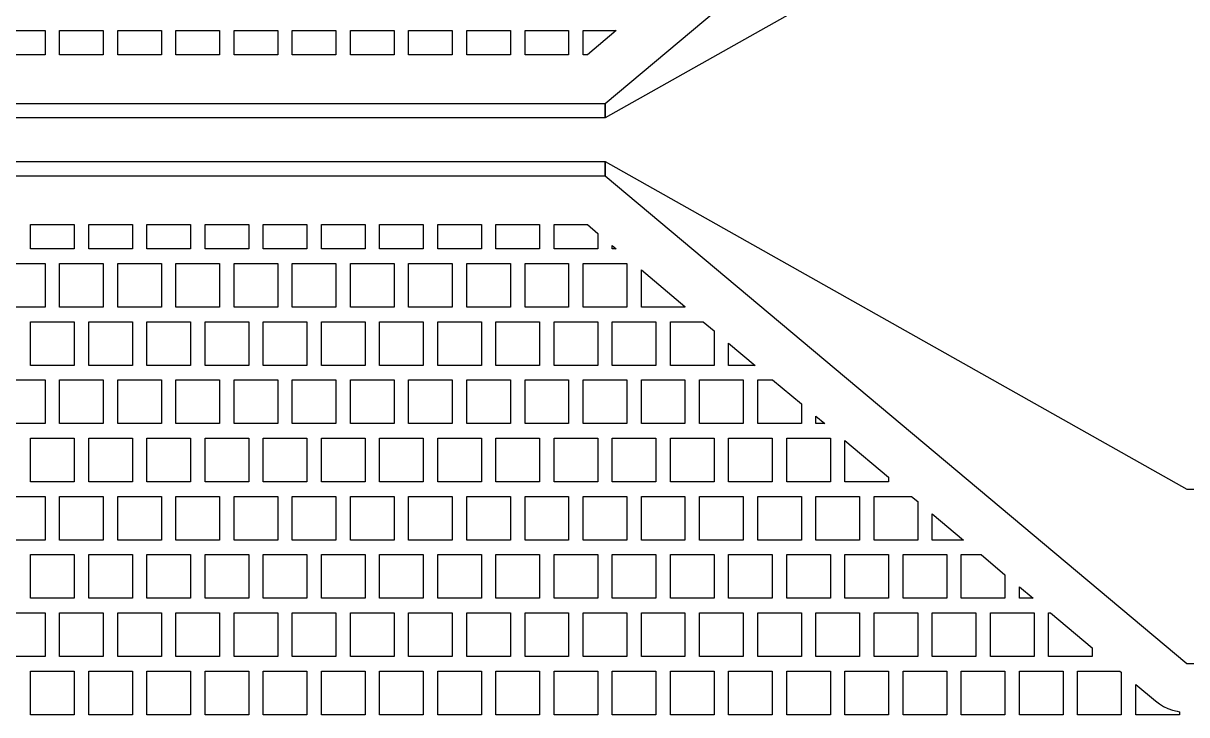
# Model space of a CAD drawing. Header units: metres. Extents: x 32 to 1978, y 32 to 1968.
# Drawn here: x 1250 to 1650, y 32.5 to 270 of the extents above; entities that cross this region are included whole.
import ezdxf

# ---------------------------------------------------------------- set-up
doc = ezdxf.new("R2010")
doc.units = ezdxf.units.M

msp = doc.modelspace()

# ---------------------------------------------------------------- linework, layer by layer
for points in [[(1450, 242.5), (1650, 410), (1950, 410), (1950, 50), (1650, 50), (1450, 217.5), (1450, 222.5), (1650, 110), (1890, 110), (1890, 350), (1650, 350), (1450, 237.5), (1450, 242.5), (1450, 242.5)], [(1242.5, 259.17), (1242.5, 267.5), (1257.5, 267.5), (1257.5, 259.17), (1242.5, 259.17), (1242.5, 259.17)], [(1262.5, 259.17), (1262.5, 267.5), (1277.5, 267.5), (1277.5, 259.17), (1262.5, 259.17), (1262.5, 259.17)], [(1282.5, 259.17), (1282.5, 267.5), (1297.5, 267.5), (1297.5, 259.17), (1282.5, 259.17), (1282.5, 259.17)], [(1302.5, 259.17), (1302.5, 267.5), (1317.5, 267.5), (1317.5, 259.17), (1302.5, 259.17), (1302.5, 259.17)], [(1322.5, 259.17), (1322.5, 267.5), (1337.5, 267.5), (1337.5, 259.17), (1322.5, 259.17), (1322.5, 259.17)], [(1342.5, 259.17), (1342.5, 267.5), (1357.5, 267.5), (1357.5, 259.17), (1342.5, 259.17), (1342.5, 259.17)], [(1362.5, 259.17), (1362.5, 267.5), (1377.5, 267.5), (1377.5, 259.17), (1362.5, 259.17), (1362.5, 259.17)], [(1382.5, 259.17), (1382.5, 267.5), (1397.5, 267.5), (1397.5, 259.17), (1382.5, 259.17), (1382.5, 259.17)], [(1402.5, 259.17), (1402.5, 267.5), (1417.5, 267.5), (1417.5, 259.17), (1402.5, 259.17), (1402.5, 259.17)], [(1422.5, 259.17), (1422.5, 267.5), (1437.5, 267.5), (1437.5, 259.17), (1422.5, 259.17), (1422.5, 259.17)], [(1442.5, 259.17), (1442.5, 267.5), (1453.89, 267.5), (1443.94, 259.17), (1442.5, 259.17), (1442.5, 259.17)], [(1450, 242.5), (1450, 237.5), (550, 237.5), (550, 242.5), (1450, 242.5), (1450, 242.5)], [(550, 217.5), (550, 222.5), (1450, 222.5), (1450, 217.5), (550, 217.5), (550, 217.5)], [(1252.5, 192.5), (1252.5, 200.83), (1267.5, 200.83), (1267.5, 192.5), (1252.5, 192.5), (1252.5, 192.5)], [(1252.5, 192.5), (1252.5, 200.83), (1267.5, 200.83), (1267.5, 192.5), (1252.5, 192.5), (1252.5, 192.5)], [(1252.5, 192.5), (1252.5, 200.83), (1267.5, 200.83), (1267.5, 192.5), (1252.5, 192.5), (1252.5, 192.5)], [(1272.5, 192.5), (1272.5, 200.83), (1287.5, 200.83), (1287.5, 192.5), (1272.5, 192.5), (1272.5, 192.5)], [(1272.5, 192.5), (1272.5, 200.83), (1287.5, 200.83), (1287.5, 192.5), (1272.5, 192.5), (1272.5, 192.5)], [(1272.5, 192.5), (1272.5, 200.83), (1287.5, 200.83), (1287.5, 192.5), (1272.5, 192.5), (1272.5, 192.5)], [(1292.5, 192.5), (1292.5, 200.83), (1307.5, 200.83), (1307.5, 192.5), (1292.5, 192.5), (1292.5, 192.5)], [(1292.5, 192.5), (1292.5, 200.83), (1307.5, 200.83), (1307.5, 192.5), (1292.5, 192.5), (1292.5, 192.5)], [(1292.5, 192.5), (1292.5, 200.83), (1307.5, 200.83), (1307.5, 192.5), (1292.5, 192.5), (1292.5, 192.5)], [(1312.5, 192.5), (1312.5, 200.83), (1327.5, 200.83), (1327.5, 192.5), (1312.5, 192.5), (1312.5, 192.5)], [(1312.5, 192.5), (1312.5, 200.83), (1327.5, 200.83), (1327.5, 192.5), (1312.5, 192.5), (1312.5, 192.5)], [(1312.5, 192.5), (1312.5, 200.83), (1327.5, 200.83), (1327.5, 192.5), (1312.5, 192.5), (1312.5, 192.5)], [(1332.5, 192.5), (1332.5, 200.83), (1347.5, 200.83), (1347.5, 192.5), (1332.5, 192.5), (1332.5, 192.5)], [(1332.5, 192.5), (1332.5, 200.83), (1347.5, 200.83), (1347.5, 192.5), (1332.5, 192.5), (1332.5, 192.5)], [(1332.5, 192.5), (1332.5, 200.83), (1347.5, 200.83), (1347.5, 192.5), (1332.5, 192.5), (1332.5, 192.5)], [(1352.5, 192.5), (1352.5, 200.83), (1367.5, 200.83), (1367.5, 192.5), (1352.5, 192.5), (1352.5, 192.5)], [(1352.5, 192.5), (1352.5, 200.83), (1367.5, 200.83), (1367.5, 192.5), (1352.5, 192.5), (1352.5, 192.5)], [(1352.5, 192.5), (1352.5, 200.83), (1367.5, 200.83), (1367.5, 192.5), (1352.5, 192.5), (1352.5, 192.5)], [(1372.5, 192.5), (1372.5, 200.83), (1387.5, 200.83), (1387.5, 192.5), (1372.5, 192.5), (1372.5, 192.5)], [(1372.5, 192.5), (1372.5, 200.83), (1387.5, 200.83), (1387.5, 192.5), (1372.5, 192.5), (1372.5, 192.5)], [(1372.5, 192.5), (1372.5, 200.83), (1387.5, 200.83), (1387.5, 192.5), (1372.5, 192.5), (1372.5, 192.5)], [(1392.5, 192.5), (1392.5, 200.83), (1407.5, 200.83), (1407.5, 192.5), (1392.5, 192.5), (1392.5, 192.5)], [(1392.5, 192.5), (1392.5, 200.83), (1407.5, 200.83), (1407.5, 192.5), (1392.5, 192.5), (1392.5, 192.5)], [(1392.5, 192.5), (1392.5, 200.83), (1407.5, 200.83), (1407.5, 192.5), (1392.5, 192.5), (1392.5, 192.5)], [(1412.5, 192.5), (1412.5, 200.83), (1427.5, 200.83), (1427.5, 192.5), (1412.5, 192.5), (1412.5, 192.5)], [(1412.5, 192.5), (1412.5, 200.83), (1427.5, 200.83), (1427.5, 192.5), (1412.5, 192.5), (1412.5, 192.5)], [(1412.5, 192.5), (1412.5, 200.83), (1427.5, 200.83), (1427.5, 192.5), (1412.5, 192.5), (1412.5, 192.5)], [(1432.5, 192.5), (1432.5, 200.83), (1443.94, 200.83), (1447.5, 197.85), (1447.5, 192.5), (1432.5, 192.5), (1432.5, 192.5)], [(1432.5, 192.5), (1432.5, 200.83), (1443.94, 200.83), (1447.5, 197.85), (1447.5, 192.5), (1432.5, 192.5), (1432.5, 192.5)], [(1432.5, 192.5), (1432.5, 200.83), (1443.94, 200.83), (1447.5, 197.85), (1447.5, 192.5), (1432.5, 192.5), (1432.5, 192.5)], [(1452.5, 192.5), (1452.5, 193.67), (1453.89, 192.5), (1452.5, 192.5), (1452.5, 192.5)], [(1452.5, 192.5), (1452.5, 193.67), (1453.89, 192.5), (1452.5, 192.5), (1452.5, 192.5)], [(1452.5, 192.5), (1452.5, 193.67), (1453.89, 192.5), (1452.5, 192.5), (1452.5, 192.5)], [(1452.5, 192.5), (1452.5, 193.67), (1453.89, 192.5), (1452.5, 192.5), (1452.5, 192.5)], [(1242.5, 172.5), (1242.5, 187.5), (1257.5, 187.5), (1257.5, 172.5), (1242.5, 172.5), (1242.5, 172.5)], [(1262.5, 172.5), (1262.5, 187.5), (1277.5, 187.5), (1277.5, 172.5), (1262.5, 172.5), (1262.5, 172.5)], [(1282.5, 172.5), (1282.5, 187.5), (1297.5, 187.5), (1297.5, 172.5), (1282.5, 172.5), (1282.5, 172.5)], [(1302.5, 172.5), (1302.5, 187.5), (1317.5, 187.5), (1317.5, 172.5), (1302.5, 172.5), (1302.5, 172.5)], [(1322.5, 172.5), (1322.5, 187.5), (1337.5, 187.5), (1337.5, 172.5), (1322.5, 172.5), (1322.5, 172.5)], [(1342.5, 172.5), (1342.5, 187.5), (1357.5, 187.5), (1357.5, 172.5), (1342.5, 172.5), (1342.5, 172.5)], [(1362.5, 172.5), (1362.5, 187.5), (1377.5, 187.5), (1377.5, 172.5), (1362.5, 172.5), (1362.5, 172.5)], [(1382.5, 172.5), (1382.5, 187.5), (1397.5, 187.5), (1397.5, 172.5), (1382.5, 172.5), (1382.5, 172.5)], [(1402.5, 172.5), (1402.5, 187.5), (1417.5, 187.5), (1417.5, 172.5), (1402.5, 172.5), (1402.5, 172.5)], [(1422.5, 172.5), (1422.5, 187.5), (1437.5, 187.5), (1437.5, 172.5), (1422.5, 172.5), (1422.5, 172.5)], [(1442.5, 172.5), (1442.5, 187.5), (1457.5, 187.5), (1457.5, 172.5), (1442.5, 172.5), (1442.5, 172.5)], [(1462.5, 172.5), (1462.5, 185.29), (1477.5, 172.73), (1477.5, 172.5), (1462.5, 172.5), (1462.5, 172.5)], [(1252.5, 152.5), (1252.5, 167.5), (1267.5, 167.5), (1267.5, 152.5), (1252.5, 152.5), (1252.5, 152.5)], [(1272.5, 152.5), (1272.5, 167.5), (1287.5, 167.5), (1287.5, 152.5), (1272.5, 152.5), (1272.5, 152.5)], [(1292.5, 152.5), (1292.5, 167.5), (1307.5, 167.5), (1307.5, 152.5), (1292.5, 152.5), (1292.5, 152.5)], [(1312.5, 152.5), (1312.5, 167.5), (1327.5, 167.5), (1327.5, 152.5), (1312.5, 152.5), (1312.5, 152.5)], [(1332.5, 152.5), (1332.5, 167.5), (1347.5, 167.5), (1347.5, 152.5), (1332.5, 152.5), (1332.5, 152.5)], [(1352.5, 152.5), (1352.5, 167.5), (1367.5, 167.5), (1367.5, 152.5), (1352.5, 152.5), (1352.5, 152.5)], [(1372.5, 152.5), (1372.5, 167.5), (1387.5, 167.5), (1387.5, 152.5), (1372.5, 152.5), (1372.5, 152.5)], [(1392.5, 152.5), (1392.5, 167.5), (1407.5, 167.5), (1407.5, 152.5), (1392.5, 152.5), (1392.5, 152.5)], [(1412.5, 152.5), (1412.5, 167.5), (1427.5, 167.5), (1427.5, 152.5), (1412.5, 152.5), (1412.5, 152.5)], [(1432.5, 152.5), (1432.5, 167.5), (1447.5, 167.5), (1447.5, 152.5), (1432.5, 152.5), (1432.5, 152.5)], [(1452.5, 152.5), (1452.5, 167.5), (1467.5, 167.5), (1467.5, 152.5), (1452.5, 152.5), (1452.5, 152.5)], [(1472.5, 152.5), (1472.5, 167.5), (1483.74, 167.5), (1487.5, 164.35), (1487.5, 152.5), (1472.5, 152.5), (1472.5, 152.5)], [(1472.5, 152.5), (1472.5, 167.5), (1483.74, 167.5), (1487.5, 164.35), (1487.5, 152.5), (1472.5, 152.5), (1472.5, 152.5)], [(1472.5, 152.5), (1472.5, 167.5), (1483.74, 167.5), (1487.5, 164.35), (1487.5, 152.5), (1472.5, 152.5), (1472.5, 152.5)], [(1472.5, 152.5), (1472.5, 167.5), (1483.74, 167.5), (1487.5, 164.35), (1487.5, 152.5), (1472.5, 152.5), (1472.5, 152.5)], [(1472.5, 152.5), (1472.5, 167.5), (1483.74, 167.5), (1487.5, 164.35), (1487.5, 152.5), (1472.5, 152.5), (1472.5, 152.5)], [(1472.5, 152.5), (1472.5, 167.5), (1483.74, 167.5), (1487.5, 164.35), (1487.5, 152.5), (1472.5, 152.5), (1472.5, 152.5)], [(1492.5, 152.5), (1492.5, 160.17), (1501.65, 152.5), (1492.5, 152.5), (1492.5, 152.5)], [(1492.5, 152.5), (1492.5, 160.17), (1501.65, 152.5), (1492.5, 152.5), (1492.5, 152.5)], [(1492.5, 152.5), (1492.5, 160.17), (1501.65, 152.5), (1492.5, 152.5), (1492.5, 152.5)], [(1492.5, 152.5), (1492.5, 160.17), (1501.65, 152.5), (1492.5, 152.5), (1492.5, 152.5)], [(1492.5, 152.5), (1492.5, 160.17), (1501.65, 152.5), (1492.5, 152.5), (1492.5, 152.5)], [(1492.5, 152.5), (1492.5, 160.17), (1501.65, 152.5), (1492.5, 152.5), (1492.5, 152.5)], [(1492.5, 152.5), (1492.5, 160.17), (1501.65, 152.5), (1492.5, 152.5), (1492.5, 152.5)], [(1492.5, 152.5), (1492.5, 160.17), (1501.65, 152.5), (1492.5, 152.5), (1492.5, 152.5)], [(1242.5, 132.5), (1242.5, 147.5), (1257.5, 147.5), (1257.5, 132.5), (1242.5, 132.5), (1242.5, 132.5)], [(1262.5, 132.5), (1262.5, 147.5), (1277.5, 147.5), (1277.5, 132.5), (1262.5, 132.5), (1262.5, 132.5)], [(1282.5, 132.5), (1282.5, 147.5), (1297.5, 147.5), (1297.5, 132.5), (1282.5, 132.5), (1282.5, 132.5)], [(1302.5, 132.5), (1302.5, 147.5), (1317.5, 147.5), (1317.5, 132.5), (1302.5, 132.5), (1302.5, 132.5)], [(1322.5, 132.5), (1322.5, 147.5), (1337.5, 147.5), (1337.5, 132.5), (1322.5, 132.5), (1322.5, 132.5)], [(1342.5, 132.5), (1342.5, 147.5), (1357.5, 147.5), (1357.5, 132.5), (1342.5, 132.5), (1342.5, 132.5)], [(1362.5, 132.5), (1362.5, 147.5), (1377.5, 147.5), (1377.5, 132.5), (1362.5, 132.5), (1362.5, 132.5)], [(1382.5, 132.5), (1382.5, 147.5), (1397.5, 147.5), (1397.5, 132.5), (1382.5, 132.5), (1382.5, 132.5)], [(1402.5, 132.5), (1402.5, 147.5), (1417.5, 147.5), (1417.5, 132.5), (1402.5, 132.5), (1402.5, 132.5)], [(1422.5, 132.5), (1422.5, 147.5), (1437.5, 147.5), (1437.5, 132.5), (1422.5, 132.5), (1422.5, 132.5)], [(1442.5, 132.5), (1442.5, 147.5), (1457.5, 147.5), (1457.5, 132.5), (1442.5, 132.5), (1442.5, 132.5)], [(1462.5, 132.5), (1462.5, 147.5), (1477.5, 147.5), (1477.5, 132.5), (1462.5, 132.5), (1462.5, 132.5)], [(1482.5, 132.5), (1482.5, 147.5), (1497.5, 147.5), (1497.5, 132.5), (1482.5, 132.5), (1482.5, 132.5)], [(1502.5, 132.5), (1502.5, 147.5), (1507.62, 147.5), (1517.5, 139.23), (1517.5, 132.5), (1502.5, 132.5), (1502.5, 132.5)], [(1522.5, 132.5), (1522.5, 135.04), (1525.53, 132.5), (1522.5, 132.5), (1522.5, 132.5)], [(1522.5, 132.5), (1522.5, 135.04), (1525.53, 132.5), (1522.5, 132.5), (1522.5, 132.5)], [(1522.5, 132.5), (1522.5, 135.04), (1525.53, 132.5), (1522.5, 132.5), (1522.5, 132.5)], [(1522.5, 132.5), (1522.5, 135.04), (1525.53, 132.5), (1522.5, 132.5), (1522.5, 132.5)], [(1522.5, 132.5), (1522.5, 135.04), (1525.53, 132.5), (1522.5, 132.5), (1522.5, 132.5)], [(1522.5, 132.5), (1522.5, 135.04), (1525.53, 132.5), (1522.5, 132.5), (1522.5, 132.5)], [(1522.5, 132.5), (1522.5, 135.04), (1525.53, 132.5), (1522.5, 132.5), (1522.5, 132.5)], [(1522.5, 132.5), (1522.5, 135.04), (1525.53, 132.5), (1522.5, 132.5), (1522.5, 132.5)], [(1522.5, 132.5), (1522.5, 135.04), (1525.53, 132.5), (1522.5, 132.5), (1522.5, 132.5)], [(1252.5, 112.5), (1252.5, 127.5), (1267.5, 127.5), (1267.5, 112.5), (1252.5, 112.5), (1252.5, 112.5)], [(1272.5, 112.5), (1272.5, 127.5), (1287.5, 127.5), (1287.5, 112.5), (1272.5, 112.5), (1272.5, 112.5)], [(1292.5, 112.5), (1292.5, 127.5), (1307.5, 127.5), (1307.5, 112.5), (1292.5, 112.5), (1292.5, 112.5)], [(1312.5, 112.5), (1312.5, 127.5), (1327.5, 127.5), (1327.5, 112.5), (1312.5, 112.5), (1312.5, 112.5)], [(1332.5, 112.5), (1332.5, 127.5), (1347.5, 127.5), (1347.5, 112.5), (1332.5, 112.5), (1332.5, 112.5)], [(1352.5, 112.5), (1352.5, 127.5), (1367.5, 127.5), (1367.5, 112.5), (1352.5, 112.5), (1352.5, 112.5)], [(1372.5, 112.5), (1372.5, 127.5), (1387.5, 127.5), (1387.5, 112.5), (1372.5, 112.5), (1372.5, 112.5)], [(1392.5, 112.5), (1392.5, 127.5), (1407.5, 127.5), (1407.5, 112.5), (1392.5, 112.5), (1392.5, 112.5)], [(1412.5, 112.5), (1412.5, 127.5), (1427.5, 127.5), (1427.5, 112.5), (1412.5, 112.5), (1412.5, 112.5)], [(1432.5, 112.5), (1432.5, 127.5), (1447.5, 127.5), (1447.5, 112.5), (1432.5, 112.5), (1432.5, 112.5)], [(1452.5, 112.5), (1452.5, 127.5), (1467.5, 127.5), (1467.5, 112.5), (1452.5, 112.5), (1452.5, 112.5)], [(1472.5, 112.5), (1472.5, 127.5), (1487.5, 127.5), (1487.5, 112.5), (1472.5, 112.5), (1472.5, 112.5)], [(1492.5, 112.5), (1492.5, 127.5), (1507.5, 127.5), (1507.5, 112.5), (1492.5, 112.5), (1492.5, 112.5)], [(1512.5, 112.5), (1512.5, 127.5), (1527.5, 127.5), (1527.5, 112.5), (1512.5, 112.5), (1512.5, 112.5)], [(1532.5, 112.5), (1532.5, 126.67), (1547.5, 114.1), (1547.5, 112.5), (1532.5, 112.5), (1532.5, 112.5)], [(1532.5, 112.5), (1532.5, 126.67), (1547.5, 114.1), (1547.5, 112.5), (1532.5, 112.5), (1532.5, 112.5)], [(1532.5, 112.5), (1532.5, 126.67), (1547.5, 114.1), (1547.5, 112.5), (1532.5, 112.5), (1532.5, 112.5)], [(1532.5, 112.5), (1532.5, 126.67), (1547.5, 114.1), (1547.5, 112.5), (1532.5, 112.5), (1532.5, 112.5)], [(1532.5, 112.5), (1532.5, 126.67), (1547.5, 114.1), (1547.5, 112.5), (1532.5, 112.5), (1532.5, 112.5)], [(1532.5, 112.5), (1532.5, 126.67), (1547.5, 114.1), (1547.5, 112.5), (1532.5, 112.5), (1532.5, 112.5)], [(1532.5, 112.5), (1532.5, 126.67), (1547.5, 114.1), (1547.5, 112.5), (1532.5, 112.5), (1532.5, 112.5)], [(1532.5, 112.5), (1532.5, 126.67), (1547.5, 114.1), (1547.5, 112.5), (1532.5, 112.5), (1532.5, 112.5)], [(1532.5, 112.5), (1532.5, 126.67), (1547.5, 114.1), (1547.5, 112.5), (1532.5, 112.5), (1532.5, 112.5)], [(1532.5, 112.5), (1532.5, 126.67), (1547.5, 114.1), (1547.5, 112.5), (1532.5, 112.5), (1532.5, 112.5)], [(1532.5, 112.5), (1532.5, 126.67), (1547.5, 114.1), (1547.5, 112.5), (1532.5, 112.5), (1532.5, 112.5)], [(1242.5, 92.5), (1242.5, 107.5), (1257.5, 107.5), (1257.5, 92.5), (1242.5, 92.5), (1242.5, 92.5)], [(1262.5, 92.5), (1262.5, 107.5), (1277.5, 107.5), (1277.5, 92.5), (1262.5, 92.5), (1262.5, 92.5)], [(1282.5, 92.5), (1282.5, 107.5), (1297.5, 107.5), (1297.5, 92.5), (1282.5, 92.5), (1282.5, 92.5)], [(1302.5, 92.5), (1302.5, 107.5), (1317.5, 107.5), (1317.5, 92.5), (1302.5, 92.5), (1302.5, 92.5)], [(1322.5, 92.5), (1322.5, 107.5), (1337.5, 107.5), (1337.5, 92.5), (1322.5, 92.5), (1322.5, 92.5)], [(1342.5, 92.5), (1342.5, 107.5), (1357.5, 107.5), (1357.5, 92.5), (1342.5, 92.5), (1342.5, 92.5)], [(1362.5, 92.5), (1362.5, 107.5), (1377.5, 107.5), (1377.5, 92.5), (1362.5, 92.5), (1362.5, 92.5)], [(1382.5, 92.5), (1382.5, 107.5), (1397.5, 107.5), (1397.5, 92.5), (1382.5, 92.5), (1382.5, 92.5)], [(1402.5, 92.5), (1402.5, 107.5), (1417.5, 107.5), (1417.5, 92.5), (1402.5, 92.5), (1402.5, 92.5)], [(1422.5, 92.5), (1422.5, 107.5), (1437.5, 107.5), (1437.5, 92.5), (1422.5, 92.5), (1422.5, 92.5)], [(1442.5, 92.5), (1442.5, 107.5), (1457.5, 107.5), (1457.5, 92.5), (1442.5, 92.5), (1442.5, 92.5)], [(1462.5, 92.5), (1462.5, 107.5), (1477.5, 107.5), (1477.5, 92.5), (1462.5, 92.5), (1462.5, 92.5)], [(1482.5, 92.5), (1482.5, 107.5), (1497.5, 107.5), (1497.5, 92.5), (1482.5, 92.5), (1482.5, 92.5)], [(1502.5, 92.5), (1502.5, 107.5), (1517.5, 107.5), (1517.5, 92.5), (1502.5, 92.5), (1502.5, 92.5)], [(1522.5, 92.5), (1522.5, 107.5), (1537.5, 107.5), (1537.5, 92.5), (1522.5, 92.5), (1522.5, 92.5)], [(1542.5, 92.5), (1542.5, 107.5), (1555.39, 107.5), (1557.5, 105.73), (1557.5, 92.5), (1542.5, 92.5), (1542.5, 92.5)], [(1562.5, 92.5), (1562.5, 101.54), (1573.3, 92.5), (1562.5, 92.5), (1562.5, 92.5)], [(1562.5, 92.5), (1562.5, 101.54), (1573.3, 92.5), (1562.5, 92.5), (1562.5, 92.5)], [(1562.5, 92.5), (1562.5, 101.54), (1573.3, 92.5), (1562.5, 92.5), (1562.5, 92.5)], [(1562.5, 92.5), (1562.5, 101.54), (1573.3, 92.5), (1562.5, 92.5), (1562.5, 92.5)], [(1562.5, 92.5), (1562.5, 101.54), (1573.3, 92.5), (1562.5, 92.5), (1562.5, 92.5)], [(1562.5, 92.5), (1562.5, 101.54), (1573.3, 92.5), (1562.5, 92.5), (1562.5, 92.5)], [(1562.5, 92.5), (1562.5, 101.54), (1573.3, 92.5), (1562.5, 92.5), (1562.5, 92.5)], [(1562.5, 92.5), (1562.5, 101.54), (1573.3, 92.5), (1562.5, 92.5), (1562.5, 92.5)], [(1562.5, 92.5), (1562.5, 101.54), (1573.3, 92.5), (1562.5, 92.5), (1562.5, 92.5)], [(1562.5, 92.5), (1562.5, 101.54), (1573.3, 92.5), (1562.5, 92.5), (1562.5, 92.5)], [(1562.5, 92.5), (1562.5, 101.54), (1573.3, 92.5), (1562.5, 92.5), (1562.5, 92.5)], [(1562.5, 92.5), (1562.5, 101.54), (1573.3, 92.5), (1562.5, 92.5), (1562.5, 92.5)], [(1562.5, 92.5), (1562.5, 101.54), (1573.3, 92.5), (1562.5, 92.5), (1562.5, 92.5)], [(1252.5, 72.5), (1252.5, 87.5), (1267.5, 87.5), (1267.5, 72.5), (1252.5, 72.5), (1252.5, 72.5)], [(1272.5, 72.5), (1272.5, 87.5), (1287.5, 87.5), (1287.5, 72.5), (1272.5, 72.5), (1272.5, 72.5)], [(1292.5, 72.5), (1292.5, 87.5), (1307.5, 87.5), (1307.5, 72.5), (1292.5, 72.5), (1292.5, 72.5)], [(1312.5, 72.5), (1312.5, 87.5), (1327.5, 87.5), (1327.5, 72.5), (1312.5, 72.5), (1312.5, 72.5)], [(1332.5, 72.5), (1332.5, 87.5), (1347.5, 87.5), (1347.5, 72.5), (1332.5, 72.5), (1332.5, 72.5)], [(1352.5, 72.5), (1352.5, 87.5), (1367.5, 87.5), (1367.5, 72.5), (1352.5, 72.5), (1352.5, 72.5)], [(1372.5, 72.5), (1372.5, 87.5), (1387.5, 87.5), (1387.5, 72.5), (1372.5, 72.5), (1372.5, 72.5)], [(1392.5, 72.5), (1392.5, 87.5), (1407.5, 87.5), (1407.5, 72.5), (1392.5, 72.5), (1392.5, 72.5)], [(1412.5, 72.5), (1412.5, 87.5), (1427.5, 87.5), (1427.5, 72.5), (1412.5, 72.5), (1412.5, 72.5)], [(1432.5, 72.5), (1432.5, 87.5), (1447.5, 87.5), (1447.5, 72.5), (1432.5, 72.5), (1432.5, 72.5)], [(1452.5, 72.5), (1452.5, 87.5), (1467.5, 87.5), (1467.5, 72.5), (1452.5, 72.5), (1452.5, 72.5)], [(1472.5, 72.5), (1472.5, 87.5), (1487.5, 87.5), (1487.5, 72.5), (1472.5, 72.5), (1472.5, 72.5)], [(1492.5, 72.5), (1492.5, 87.5), (1507.5, 87.5), (1507.5, 72.5), (1492.5, 72.5), (1492.5, 72.5)], [(1512.5, 72.5), (1512.5, 87.5), (1527.5, 87.5), (1527.5, 72.5), (1512.5, 72.5), (1512.5, 72.5)], [(1532.5, 72.5), (1532.5, 87.5), (1547.5, 87.5), (1547.5, 72.5), (1532.5, 72.5), (1532.5, 72.5)], [(1552.5, 72.5), (1552.5, 87.5), (1567.5, 87.5), (1567.5, 72.5), (1552.5, 72.5), (1552.5, 72.5)], [(1572.5, 72.5), (1572.5, 87.5), (1579.27, 87.5), (1587.5, 80.6), (1587.5, 72.5), (1572.5, 72.5), (1572.5, 72.5)], [(1572.5, 72.5), (1572.5, 87.5), (1579.27, 87.5), (1587.5, 80.6), (1587.5, 72.5), (1572.5, 72.5), (1572.5, 72.5)], [(1572.5, 72.5), (1572.5, 87.5), (1579.27, 87.5), (1587.5, 80.6), (1587.5, 72.5), (1572.5, 72.5), (1572.5, 72.5)], [(1572.5, 72.5), (1572.5, 87.5), (1579.27, 87.5), (1587.5, 80.6), (1587.5, 72.5), (1572.5, 72.5), (1572.5, 72.5)], [(1572.5, 72.5), (1572.5, 87.5), (1579.27, 87.5), (1587.5, 80.6), (1587.5, 72.5), (1572.5, 72.5), (1572.5, 72.5)], [(1572.5, 72.5), (1572.5, 87.5), (1579.27, 87.5), (1587.5, 80.6), (1587.5, 72.5), (1572.5, 72.5), (1572.5, 72.5)], [(1572.5, 72.5), (1572.5, 87.5), (1579.27, 87.5), (1587.5, 80.6), (1587.5, 72.5), (1572.5, 72.5), (1572.5, 72.5)], [(1572.5, 72.5), (1572.5, 87.5), (1579.27, 87.5), (1587.5, 80.6), (1587.5, 72.5), (1572.5, 72.5), (1572.5, 72.5)], [(1572.5, 72.5), (1572.5, 87.5), (1579.27, 87.5), (1587.5, 80.6), (1587.5, 72.5), (1572.5, 72.5), (1572.5, 72.5)], [(1572.5, 72.5), (1572.5, 87.5), (1579.27, 87.5), (1587.5, 80.6), (1587.5, 72.5), (1572.5, 72.5), (1572.5, 72.5)], [(1572.5, 72.5), (1572.5, 87.5), (1579.27, 87.5), (1587.5, 80.6), (1587.5, 72.5), (1572.5, 72.5), (1572.5, 72.5)], [(1572.5, 72.5), (1572.5, 87.5), (1579.27, 87.5), (1587.5, 80.6), (1587.5, 72.5), (1572.5, 72.5), (1572.5, 72.5)], [(1572.5, 72.5), (1572.5, 87.5), (1579.27, 87.5), (1587.5, 80.6), (1587.5, 72.5), (1572.5, 72.5), (1572.5, 72.5)], [(1572.5, 72.5), (1572.5, 87.5), (1579.27, 87.5), (1587.5, 80.6), (1587.5, 72.5), (1572.5, 72.5), (1572.5, 72.5)], [(1592.5, 72.5), (1592.5, 76.42), (1597.18, 72.5), (1592.5, 72.5), (1592.5, 72.5)], [(1592.5, 72.5), (1592.5, 76.42), (1597.18, 72.5), (1592.5, 72.5), (1592.5, 72.5)], [(1592.5, 72.5), (1592.5, 76.42), (1597.18, 72.5), (1592.5, 72.5), (1592.5, 72.5)], [(1592.5, 72.5), (1592.5, 76.42), (1597.18, 72.5), (1592.5, 72.5), (1592.5, 72.5)], [(1592.5, 72.5), (1592.5, 76.42), (1597.18, 72.5), (1592.5, 72.5), (1592.5, 72.5)], [(1592.5, 72.5), (1592.5, 76.42), (1597.18, 72.5), (1592.5, 72.5), (1592.5, 72.5)], [(1592.5, 72.5), (1592.5, 76.42), (1597.18, 72.5), (1592.5, 72.5), (1592.5, 72.5)], [(1592.5, 72.5), (1592.5, 76.42), (1597.18, 72.5), (1592.5, 72.5), (1592.5, 72.5)], [(1592.5, 72.5), (1592.5, 76.42), (1597.18, 72.5), (1592.5, 72.5), (1592.5, 72.5)], [(1592.5, 72.5), (1592.5, 76.42), (1597.18, 72.5), (1592.5, 72.5), (1592.5, 72.5)], [(1592.5, 72.5), (1592.5, 76.42), (1597.18, 72.5), (1592.5, 72.5), (1592.5, 72.5)], [(1592.5, 72.5), (1592.5, 76.42), (1597.18, 72.5), (1592.5, 72.5), (1592.5, 72.5)], [(1592.5, 72.5), (1592.5, 76.42), (1597.18, 72.5), (1592.5, 72.5), (1592.5, 72.5)], [(1592.5, 72.5), (1592.5, 76.42), (1597.18, 72.5), (1592.5, 72.5), (1592.5, 72.5)], [(1592.5, 72.5), (1592.5, 76.42), (1597.18, 72.5), (1592.5, 72.5), (1592.5, 72.5)], [(1592.5, 72.5), (1592.5, 76.42), (1597.18, 72.5), (1592.5, 72.5), (1592.5, 72.5)], [(1242.5, 52.5), (1242.5, 67.5), (1257.5, 67.5), (1257.5, 52.5), (1242.5, 52.5), (1242.5, 52.5)], [(1262.5, 52.5), (1262.5, 67.5), (1277.5, 67.5), (1277.5, 52.5), (1262.5, 52.5), (1262.5, 52.5)], [(1282.5, 52.5), (1282.5, 67.5), (1297.5, 67.5), (1297.5, 52.5), (1282.5, 52.5), (1282.5, 52.5)], [(1302.5, 52.5), (1302.5, 67.5), (1317.5, 67.5), (1317.5, 52.5), (1302.5, 52.5), (1302.5, 52.5)], [(1322.5, 52.5), (1322.5, 67.5), (1337.5, 67.5), (1337.5, 52.5), (1322.5, 52.5), (1322.5, 52.5)], [(1342.5, 52.5), (1342.5, 67.5), (1357.5, 67.5), (1357.5, 52.5), (1342.5, 52.5), (1342.5, 52.5)], [(1362.5, 52.5), (1362.5, 67.5), (1377.5, 67.5), (1377.5, 52.5), (1362.5, 52.5), (1362.5, 52.5)], [(1382.5, 52.5), (1382.5, 67.5), (1397.5, 67.5), (1397.5, 52.5), (1382.5, 52.5), (1382.5, 52.5)], [(1402.5, 52.5), (1402.5, 67.5), (1417.5, 67.5), (1417.5, 52.5), (1402.5, 52.5), (1402.5, 52.5)], [(1422.5, 52.5), (1422.5, 67.5), (1437.5, 67.5), (1437.5, 52.5), (1422.5, 52.5), (1422.5, 52.5)], [(1442.5, 52.5), (1442.5, 67.5), (1457.5, 67.5), (1457.5, 52.5), (1442.5, 52.5), (1442.5, 52.5)], [(1462.5, 52.5), (1462.5, 67.5), (1477.5, 67.5), (1477.5, 52.5), (1462.5, 52.5), (1462.5, 52.5)], [(1482.5, 52.5), (1482.5, 67.5), (1497.5, 67.5), (1497.5, 52.5), (1482.5, 52.5), (1482.5, 52.5)], [(1502.5, 52.5), (1502.5, 67.5), (1517.5, 67.5), (1517.5, 52.5), (1502.5, 52.5), (1502.5, 52.5)], [(1522.5, 52.5), (1522.5, 67.5), (1537.5, 67.5), (1537.5, 52.5), (1522.5, 52.5), (1522.5, 52.5)], [(1542.5, 52.5), (1542.5, 67.5), (1557.5, 67.5), (1557.5, 52.5), (1542.5, 52.5), (1542.5, 52.5)], [(1562.5, 52.5), (1562.5, 67.5), (1577.5, 67.5), (1577.5, 52.5), (1562.5, 52.5), (1562.5, 52.5)], [(1582.5, 52.5), (1582.5, 67.5), (1597.5, 67.5), (1597.5, 52.5), (1582.5, 52.5), (1582.5, 52.5)], [(1602.5, 52.5), (1602.5, 67.5), (1603.15, 67.5), (1617.5, 55.48), (1617.5, 52.5), (1602.5, 52.5), (1602.5, 52.5)], [(1252.5, 32.5), (1252.5, 47.5), (1267.5, 47.5), (1267.5, 32.5), (1252.5, 32.5), (1252.5, 32.5)], [(1272.5, 32.5), (1272.5, 47.5), (1287.5, 47.5), (1287.5, 32.5), (1272.5, 32.5), (1272.5, 32.5)], [(1292.5, 32.5), (1292.5, 47.5), (1307.5, 47.5), (1307.5, 32.5), (1292.5, 32.5), (1292.5, 32.5)], [(1312.5, 32.5), (1312.5, 47.5), (1327.5, 47.5), (1327.5, 32.5), (1312.5, 32.5), (1312.5, 32.5)], [(1332.5, 32.5), (1332.5, 47.5), (1347.5, 47.5), (1347.5, 32.5), (1332.5, 32.5), (1332.5, 32.5)], [(1352.5, 32.5), (1352.5, 47.5), (1367.5, 47.5), (1367.5, 32.5), (1352.5, 32.5), (1352.5, 32.5)], [(1372.5, 32.5), (1372.5, 47.5), (1387.5, 47.5), (1387.5, 32.5), (1372.5, 32.5), (1372.5, 32.5)], [(1392.5, 32.5), (1392.5, 47.5), (1407.5, 47.5), (1407.5, 32.5), (1392.5, 32.5), (1392.5, 32.5)], [(1412.5, 32.5), (1412.5, 47.5), (1427.5, 47.5), (1427.5, 32.5), (1412.5, 32.5), (1412.5, 32.5)], [(1432.5, 32.5), (1432.5, 47.5), (1447.5, 47.5), (1447.5, 32.5), (1432.5, 32.5), (1432.5, 32.5)], [(1452.5, 32.5), (1452.5, 47.5), (1467.5, 47.5), (1467.5, 32.5), (1452.5, 32.5), (1452.5, 32.5)], [(1472.5, 32.5), (1472.5, 47.5), (1487.5, 47.5), (1487.5, 32.5), (1472.5, 32.5), (1472.5, 32.5)], [(1492.5, 32.5), (1492.5, 47.5), (1507.5, 47.5), (1507.5, 32.5), (1492.5, 32.5), (1492.5, 32.5)], [(1512.5, 32.5), (1512.5, 47.5), (1527.5, 47.5), (1527.5, 32.5), (1512.5, 32.5), (1512.5, 32.5)], [(1532.5, 32.5), (1532.5, 47.5), (1547.5, 47.5), (1547.5, 32.5), (1532.5, 32.5), (1532.5, 32.5)], [(1552.5, 32.5), (1552.5, 47.5), (1567.5, 47.5), (1567.5, 32.5), (1552.5, 32.5), (1552.5, 32.5)], [(1572.5, 32.5), (1572.5, 47.5), (1587.5, 47.5), (1587.5, 32.5), (1572.5, 32.5), (1572.5, 32.5)], [(1592.5, 32.5), (1592.5, 47.5), (1607.5, 47.5), (1607.5, 32.5), (1592.5, 32.5), (1592.5, 32.5)], [(1612.5, 32.5), (1612.5, 47.5), (1627.03, 47.5), (1627.5, 47.1), (1627.5, 32.5), (1612.5, 32.5), (1612.5, 32.5)], [(1612.5, 32.5), (1612.5, 47.5), (1627.03, 47.5), (1627.5, 47.1), (1627.5, 32.5), (1612.5, 32.5), (1612.5, 32.5)], [(1612.5, 32.5), (1612.5, 47.5), (1627.03, 47.5), (1627.5, 47.1), (1627.5, 32.5), (1612.5, 32.5), (1612.5, 32.5)], [(1612.5, 32.5), (1612.5, 47.5), (1627.03, 47.5), (1627.5, 47.1), (1627.5, 32.5), (1612.5, 32.5), (1612.5, 32.5)], [(1612.5, 32.5), (1612.5, 47.5), (1627.03, 47.5), (1627.5, 47.1), (1627.5, 32.5), (1612.5, 32.5), (1612.5, 32.5)], [(1612.5, 32.5), (1612.5, 47.5), (1627.03, 47.5), (1627.5, 47.1), (1627.5, 32.5), (1612.5, 32.5), (1612.5, 32.5)], [(1612.5, 32.5), (1612.5, 47.5), (1627.03, 47.5), (1627.5, 47.1), (1627.5, 32.5), (1612.5, 32.5), (1612.5, 32.5)], [(1612.5, 32.5), (1612.5, 47.5), (1627.03, 47.5), (1627.5, 47.1), (1627.5, 32.5), (1612.5, 32.5), (1612.5, 32.5)], [(1612.5, 32.5), (1612.5, 47.5), (1627.03, 47.5), (1627.5, 47.1), (1627.5, 32.5), (1612.5, 32.5), (1612.5, 32.5)], [(1612.5, 32.5), (1612.5, 47.5), (1627.03, 47.5), (1627.5, 47.1), (1627.5, 32.5), (1612.5, 32.5), (1612.5, 32.5)], [(1612.5, 32.5), (1612.5, 47.5), (1627.03, 47.5), (1627.5, 47.1), (1627.5, 32.5), (1612.5, 32.5), (1612.5, 32.5)], [(1612.5, 32.5), (1612.5, 47.5), (1627.03, 47.5), (1627.5, 47.1), (1627.5, 32.5), (1612.5, 32.5), (1612.5, 32.5)], [(1612.5, 32.5), (1612.5, 47.5), (1627.03, 47.5), (1627.5, 47.1), (1627.5, 32.5), (1612.5, 32.5), (1612.5, 32.5)], [(1612.5, 32.5), (1612.5, 47.5), (1627.03, 47.5), (1627.5, 47.1), (1627.5, 32.5), (1612.5, 32.5), (1612.5, 32.5)], [(1612.5, 32.5), (1612.5, 47.5), (1627.03, 47.5), (1627.5, 47.1), (1627.5, 32.5), (1612.5, 32.5), (1612.5, 32.5)], [(1612.5, 32.5), (1612.5, 47.5), (1627.03, 47.5), (1627.5, 47.1), (1627.5, 32.5), (1612.5, 32.5), (1612.5, 32.5)], [(1612.5, 32.5), (1612.5, 47.5), (1627.03, 47.5), (1627.5, 47.1), (1627.5, 32.5), (1612.5, 32.5), (1612.5, 32.5)], [(1612.5, 32.5), (1612.5, 47.5), (1627.03, 47.5), (1627.5, 47.1), (1627.5, 32.5), (1612.5, 32.5), (1612.5, 32.5)], [(1632.5, 32.5), (1632.5, 42.92), (1639.3, 37.22), (1640.62, 36.22), (1642.04, 35.36), (1643.53, 34.64), (1645.09, 34.07), (1646.7, 33.66), (1647.5, 33.54), (1647.5, 32.5), (1632.5, 32.5), (1632.5, 32.5)], [(1632.5, 32.5), (1632.5, 42.92), (1639.3, 37.22), (1640.62, 36.22), (1642.04, 35.36), (1643.53, 34.64), (1645.09, 34.07), (1646.7, 33.66), (1647.5, 33.54), (1647.5, 32.5), (1632.5, 32.5), (1632.5, 32.5)], [(1632.5, 32.5), (1632.5, 42.92), (1639.3, 37.22), (1640.62, 36.22), (1642.04, 35.36), (1643.53, 34.64), (1645.09, 34.07), (1646.7, 33.66), (1647.5, 33.54), (1647.5, 32.5), (1632.5, 32.5), (1632.5, 32.5)], [(1632.5, 32.5), (1632.5, 42.92), (1639.3, 37.22), (1640.62, 36.22), (1642.04, 35.36), (1643.53, 34.64), (1645.09, 34.07), (1646.7, 33.66), (1647.5, 33.54), (1647.5, 32.5), (1632.5, 32.5), (1632.5, 32.5)], [(1632.5, 32.5), (1632.5, 42.92), (1639.3, 37.22), (1640.62, 36.22), (1642.04, 35.36), (1643.53, 34.64), (1645.09, 34.07), (1646.7, 33.66), (1647.5, 33.54), (1647.5, 32.5), (1632.5, 32.5), (1632.5, 32.5)], [(1632.5, 32.5), (1632.5, 42.92), (1639.3, 37.22), (1640.62, 36.22), (1642.04, 35.36), (1643.53, 34.64), (1645.09, 34.07), (1646.7, 33.66), (1647.5, 33.54), (1647.5, 32.5), (1632.5, 32.5), (1632.5, 32.5)], [(1632.5, 32.5), (1632.5, 42.92), (1639.3, 37.22), (1640.62, 36.22), (1642.04, 35.36), (1643.53, 34.64), (1645.09, 34.07), (1646.7, 33.66), (1647.5, 33.54), (1647.5, 32.5), (1632.5, 32.5), (1632.5, 32.5)], [(1632.5, 32.5), (1632.5, 42.92), (1639.3, 37.22), (1640.62, 36.22), (1642.04, 35.36), (1643.53, 34.64), (1645.09, 34.07), (1646.7, 33.66), (1647.5, 33.54), (1647.5, 32.5), (1632.5, 32.5), (1632.5, 32.5)], [(1632.5, 32.5), (1632.5, 42.92), (1639.3, 37.22), (1640.62, 36.22), (1642.04, 35.36), (1643.53, 34.64), (1645.09, 34.07), (1646.7, 33.66), (1647.5, 33.54), (1647.5, 32.5), (1632.5, 32.5), (1632.5, 32.5)], [(1632.5, 32.5), (1632.5, 42.92), (1639.3, 37.22), (1640.62, 36.22), (1642.04, 35.36), (1643.53, 34.64), (1645.09, 34.07), (1646.7, 33.66), (1647.5, 33.54), (1647.5, 32.5), (1632.5, 32.5), (1632.5, 32.5)], [(1632.5, 32.5), (1632.5, 42.92), (1639.3, 37.22), (1640.62, 36.22), (1642.04, 35.36), (1643.53, 34.64), (1645.09, 34.07), (1646.7, 33.66), (1647.5, 33.54), (1647.5, 32.5), (1632.5, 32.5), (1632.5, 32.5)], [(1632.5, 32.5), (1632.5, 42.92), (1639.3, 37.22), (1640.62, 36.22), (1642.04, 35.36), (1643.53, 34.64), (1645.09, 34.07), (1646.7, 33.66), (1647.5, 33.54), (1647.5, 32.5), (1632.5, 32.5), (1632.5, 32.5)], [(1632.5, 32.5), (1632.5, 42.92), (1639.3, 37.22), (1640.62, 36.22), (1642.04, 35.36), (1643.53, 34.64), (1645.09, 34.07), (1646.7, 33.66), (1647.5, 33.54), (1647.5, 32.5), (1632.5, 32.5), (1632.5, 32.5)], [(1632.5, 32.5), (1632.5, 42.92), (1639.3, 37.22), (1640.62, 36.22), (1642.04, 35.36), (1643.53, 34.64), (1645.09, 34.07), (1646.7, 33.66), (1647.5, 33.54), (1647.5, 32.5), (1632.5, 32.5), (1632.5, 32.5)], [(1632.5, 32.5), (1632.5, 42.92), (1639.3, 37.22), (1640.62, 36.22), (1642.04, 35.36), (1643.53, 34.64), (1645.09, 34.07), (1646.7, 33.66), (1647.5, 33.54), (1647.5, 32.5), (1632.5, 32.5), (1632.5, 32.5)], [(1632.5, 32.5), (1632.5, 42.92), (1639.3, 37.22), (1640.62, 36.22), (1642.04, 35.36), (1643.53, 34.64), (1645.09, 34.07), (1646.7, 33.66), (1647.5, 33.54), (1647.5, 32.5), (1632.5, 32.5), (1632.5, 32.5)], [(1632.5, 32.5), (1632.5, 42.92), (1639.3, 37.22), (1640.62, 36.22), (1642.04, 35.36), (1643.53, 34.64), (1645.09, 34.07), (1646.7, 33.66), (1647.5, 33.54), (1647.5, 32.5), (1632.5, 32.5), (1632.5, 32.5)], [(1632.5, 32.5), (1632.5, 42.92), (1639.3, 37.22), (1640.62, 36.22), (1642.04, 35.36), (1643.53, 34.64), (1645.09, 34.07), (1646.7, 33.66), (1647.5, 33.54), (1647.5, 32.5), (1632.5, 32.5), (1632.5, 32.5)], [(1632.5, 32.5), (1632.5, 42.92), (1639.3, 37.22), (1640.62, 36.22), (1642.04, 35.36), (1643.53, 34.64), (1645.09, 34.07), (1646.7, 33.66), (1647.5, 33.54), (1647.5, 32.5), (1632.5, 32.5), (1632.5, 32.5)]]:
    msp.add_lwpolyline(points)

doc.saveas('drawing.dxf')
